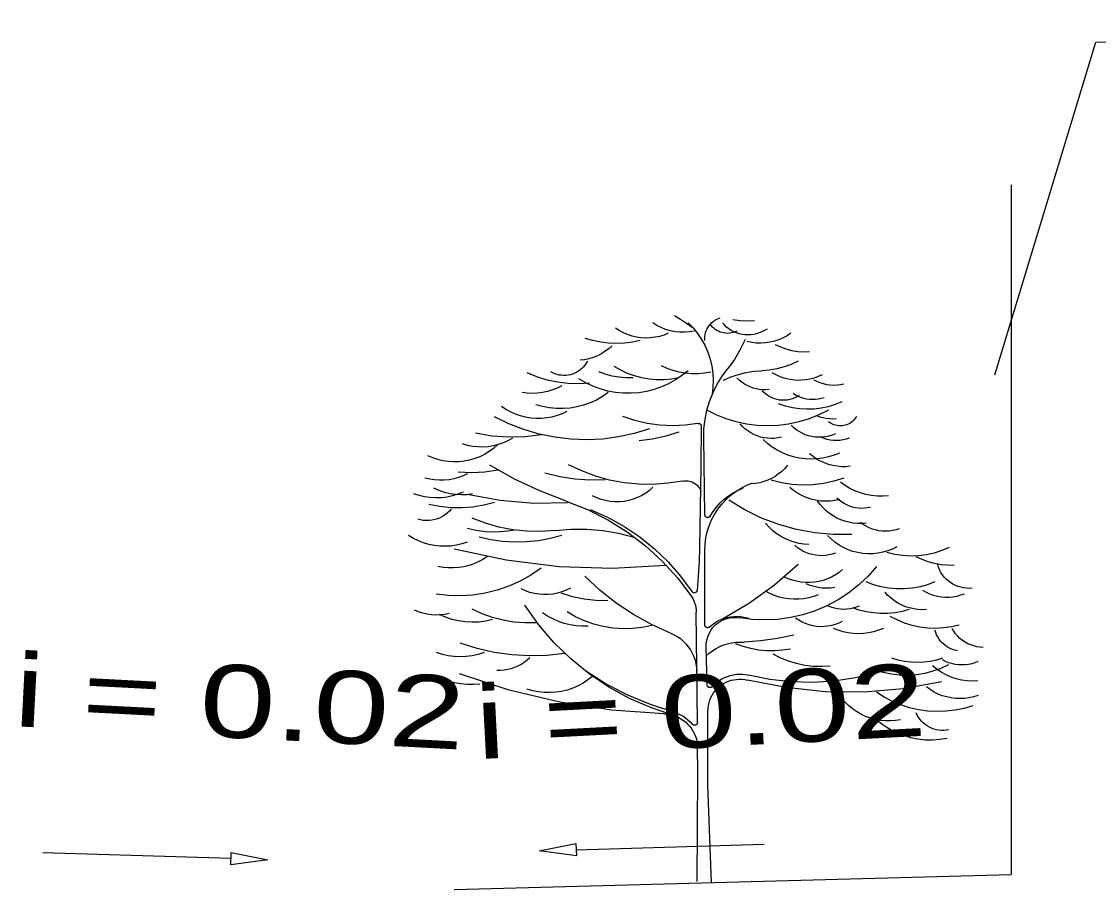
# Model space of a CAD drawing. Header units: metres. Extents: x 532950 to 537618, y 1849954 to 1853119.
# Drawn here: x 535540.6 to 535662.8, y 1850111.7 to 1850210.1 of the extents above; entities that cross this region are included whole.
import ezdxf

# ---------------------------------------------------------------- set-up
doc = ezdxf.new("R2010")
doc.units = ezdxf.units.M
doc.header["$LTSCALE"] = 3.1
for name, color, linetype, lineweight in [('1', 7, 'Continuous', 13), ('16', 7, 'Continuous', 13), ('2', 7, 'Continuous', 13), ('56', 7, 'Continuous', 13), ('57', 7, 'Continuous', 13)]:
    doc.layers.add(name, color=color, linetype=linetype, lineweight=lineweight)

msp = doc.modelspace()

# ---------------------------------------------------------------- linework, layer by layer
at = {"layer": '1'}
for p, q in [((535618.17, 1850154.03), (535618.04, 1850162.73)), ((535618.16, 1850141.53), (535618.16, 1850149.99)), ((535617.32, 1850130.45), (535617.2, 1850142.96)), ((535618.43, 1850134.72), (535618.33, 1850139.07))]:
    msp.add_line(p, q, dxfattribs=at)
for points in [[(535616.97, 1850174.89), (535616.43, 1850174.8), (535615.88, 1850174.76), (535615.33, 1850174.77), (535614.79, 1850174.83), (535614.25, 1850174.94), (535613.72, 1850175.09), (535613.21, 1850175.29), (535612.72, 1850175.54), (535612.26, 1850175.83)], [(535614.73, 1850176.66), (535615.41, 1850176.24), (535616.08, 1850175.81), (535616.74, 1850175.36)], [(535616.27, 1850175.83), (535616.83, 1850175.25), (535617.35, 1850174.62), (535617.8, 1850173.94), (535618.19, 1850173.23), (535618.52, 1850172.49), (535618.77, 1850171.72), (535618.96, 1850170.92), (535619.07, 1850170.12), (535619.11, 1850169.31), (535619.08, 1850168.49), (535618.98, 1850167.69)], [(535618.15, 1850173.83), (535618.15, 1850174.05), (535618.16, 1850174.28), (535618.2, 1850174.5), (535618.25, 1850174.72), (535618.33, 1850174.93), (535618.42, 1850175.14), (535618.53, 1850175.33), (535618.66, 1850175.52), (535618.8, 1850175.7), (535618.96, 1850175.86), (535619.13, 1850176), (535619.31, 1850176.13), (535619.51, 1850176.25), (535619.71, 1850176.34), (535619.92, 1850176.42)], [(535621.81, 1850174.89), (535621.61, 1850174.8), (535621.4, 1850174.73), (535621.19, 1850174.68), (535620.98, 1850174.65), (535620.76, 1850174.64), (535620.55, 1850174.65), (535620.33, 1850174.68), (535620.12, 1850174.73), (535619.91, 1850174.79), (535619.71, 1850174.87), (535619.52, 1850174.98), (535619.34, 1850175.09), (535619.17, 1850175.23), (535619.01, 1850175.38), (535618.87, 1850175.54), (535618.74, 1850175.71)], [(535625.23, 1850175.12), (535624.95, 1850174.95), (535624.65, 1850174.8), (535624.35, 1850174.68), (535624.03, 1850174.58), (535623.71, 1850174.51), (535623.38, 1850174.47), (535623.05, 1850174.46), (535622.72, 1850174.48), (535622.39, 1850174.52), (535622.07, 1850174.59), (535621.76, 1850174.7), (535621.45, 1850174.83), (535621.16, 1850174.98), (535620.88, 1850175.16), (535620.62, 1850175.36), (535620.38, 1850175.59), (535620.16, 1850175.83)], [(535623.81, 1850176.07), (535622.99, 1850176.03), (535622.16, 1850176.07), (535621.34, 1850176.19)], [(535614.02, 1850174.65), (535613.54, 1850174.45), (535613.03, 1850174.3), (535612.52, 1850174.19), (535611.99, 1850174.13), (535611.46, 1850174.11), (535610.94, 1850174.14), (535610.42, 1850174.21), (535609.9, 1850174.33), (535609.4, 1850174.5), (535608.92, 1850174.7), (535608.45, 1850174.95), (535608.01, 1850175.24)], [(535627.94, 1850174.65), (535627.51, 1850174.36), (535627.05, 1850174.12), (535626.57, 1850173.91), (535626.08, 1850173.75), (535625.57, 1850173.63), (535625.05, 1850173.55), (535624.54, 1850173.52), (535624.01, 1850173.54), (535623.5, 1850173.6), (535622.99, 1850173.71)], [(535607.66, 1850173.24), (535607.27, 1850172.9), (535606.86, 1850172.6), (535606.42, 1850172.33), (535605.97, 1850172.1), (535605.49, 1850171.91), (535605.01, 1850171.76), (535604.51, 1850171.65), (535604, 1850171.58)], [(535610.84, 1850173.83), (535609.95, 1850173.64), (535609.06, 1850173.52), (535608.15, 1850173.48), (535607.25, 1850173.51), (535606.35, 1850173.62), (535605.46, 1850173.81), (535604.59, 1850174.06)], [(535622.75, 1850173.94), (535622.18, 1850172.79), (535621.52, 1850171.68), (535620.76, 1850170.64)], [(535630.06, 1850172.53), (535629.39, 1850172.51), (535628.72, 1850172.56), (535628.06, 1850172.67), (535627.41, 1850172.84), (535626.78, 1850173.07), (535626.17, 1850173.35)], [(535604.83, 1850171.47), (535604.7, 1850171.24), (535604.56, 1850171.03), (535604.4, 1850170.84), (535604.22, 1850170.65), (535604.03, 1850170.49), (535603.83, 1850170.34), (535603.61, 1850170.21), (535603.38, 1850170.1), (535603.14, 1850170.01), (535602.9, 1850169.94), (535602.65, 1850169.89), (535602.4, 1850169.86), (535602.14, 1850169.86), (535601.89, 1850169.88), (535601.64, 1850169.91), (535601.39, 1850169.98), (535601.15, 1850170.06), (535600.92, 1850170.16), (535600.7, 1850170.28)], [(535615.2, 1850169.58), (535614.37, 1850169.43), (535613.53, 1850169.36), (535612.68, 1850169.36), (535611.84, 1850169.43), (535611, 1850169.58), (535610.19, 1850169.8), (535609.39, 1850170.09), (535608.62, 1850170.45), (535607.89, 1850170.88)], [(535618.83, 1850170.24), (535618.12, 1850170.12), (535617.41, 1850170.06), (535616.69, 1850170.06), (535615.98, 1850170.12), (535615.27, 1850170.23), (535614.57, 1850170.41), (535613.9, 1850170.65), (535613.24, 1850170.94)], [(535618.04, 1850162.73), (535618.07, 1850163.8), (535618.2, 1850164.86), (535618.41, 1850165.9), (535618.71, 1850166.92), (535619.1, 1850167.92), (535619.57, 1850168.87), (535620.13, 1850169.78), (535620.76, 1850170.64)], [(535628.77, 1850171.47), (535627.98, 1850171.11), (535627.17, 1850170.83), (535626.34, 1850170.61), (535625.5, 1850170.47), (535624.64, 1850170.4)], [(535605.06, 1850168.99), (535603.85, 1850168.91), (535602.64, 1850168.94), (535601.44, 1850169.08), (535600.26, 1850169.34), (535599.1, 1850169.7), (535597.99, 1850170.17)], [(535616.27, 1850170.4), (535615.57, 1850169.85), (535614.84, 1850169.35), (535614.06, 1850168.92), (535613.25, 1850168.56), (535612.41, 1850168.26), (535611.55, 1850168.05), (535610.67, 1850167.9), (535609.79, 1850167.84), (535608.9, 1850167.84), (535608.02, 1850167.93), (535607.14, 1850168.09), (535606.29, 1850168.33), (535605.45, 1850168.63), (535604.65, 1850169.01), (535603.88, 1850169.46)], [(535610.02, 1850169.58), (535609.22, 1850169.58), (535608.42, 1850169.65), (535607.64, 1850169.79), (535606.87, 1850170), (535606.12, 1850170.28)], [(535620.28, 1850169.34), (535621.11, 1850169.69), (535621.97, 1850169.98), (535622.84, 1850170.19), (535623.74, 1850170.33), (535624.64, 1850170.4)], [(535625.46, 1850168.28), (535625.1, 1850168.24), (535624.73, 1850168.24), (535624.37, 1850168.27), (535624.01, 1850168.33), (535623.65, 1850168.42), (535623.31, 1850168.55), (535622.97, 1850168.7), (535622.65, 1850168.88), (535622.35, 1850169.09), (535622.07, 1850169.32), (535621.81, 1850169.58)], [(535631.48, 1850169.93), (535631.03, 1850169.73), (535630.57, 1850169.56), (535630.09, 1850169.43), (535629.6, 1850169.35), (535629.11, 1850169.31), (535628.62, 1850169.3), (535628.13, 1850169.35), (535627.64, 1850169.43), (535627.16, 1850169.56), (535626.7, 1850169.72), (535626.25, 1850169.92), (535625.82, 1850170.17)], [(535601.92, 1850168.69), (535601.4, 1850168.43), (535600.86, 1850168.21), (535600.31, 1850168.03), (535599.74, 1850167.91), (535599.17, 1850167.84), (535598.58, 1850167.81), (535598, 1850167.83), (535597.43, 1850167.91)], [(535633.96, 1850168.87), (535633.57, 1850168.79), (535633.18, 1850168.74), (535632.79, 1850168.73), (535632.4, 1850168.75), (535632.01, 1850168.81), (535631.62, 1850168.89), (535631.25, 1850169.01), (535630.89, 1850169.16), (535630.54, 1850169.34)], [(535607.19, 1850167.91), (535606.55, 1850167.46), (535605.86, 1850167.07), (535605.15, 1850166.74), (535604.41, 1850166.47), (535603.65, 1850166.28), (535602.87, 1850166.15), (535602.09, 1850166.09), (535601.3, 1850166.1), (535600.52, 1850166.18), (535599.75, 1850166.32), (535598.99, 1850166.54)], [(535628.88, 1850167.57), (535628.63, 1850167.42), (535628.37, 1850167.3), (535628.09, 1850167.2), (535627.81, 1850167.12), (535627.53, 1850167.07), (535627.23, 1850167.05), (535626.94, 1850167.05), (535626.65, 1850167.07), (535626.36, 1850167.13), (535626.08, 1850167.21), (535625.81, 1850167.31), (535625.55, 1850167.44), (535625.3, 1850167.59), (535625.06, 1850167.76), (535624.84, 1850167.95), (535624.64, 1850168.16)], [(535631.72, 1850167.33), (535631.39, 1850167.24), (535631.06, 1850167.17), (535630.73, 1850167.13), (535630.39, 1850167.12), (535630.06, 1850167.13), (535629.72, 1850167.18), (535629.4, 1850167.25), (535629.07, 1850167.35), (535628.76, 1850167.48), (535628.46, 1850167.63), (535628.18, 1850167.81)], [(535602.51, 1850165.76), (535601.96, 1850165.5), (535601.39, 1850165.3), (535600.81, 1850165.14), (535600.22, 1850165.04), (535599.62, 1850164.98), (535599.01, 1850164.98), (535598.41, 1850165.02), (535597.82, 1850165.12), (535597.23, 1850165.27), (535596.66, 1850165.47), (535596.11, 1850165.72), (535595.59, 1850166.01), (535595.09, 1850166.34)], [(535632.19, 1850165.92), (535631.11, 1850165.38), (535630, 1850164.93), (535628.85, 1850164.58), (535627.68, 1850164.33), (535626.49, 1850164.18), (535625.29, 1850164.13), (535624.09, 1850164.18), (535622.9, 1850164.33), (535621.72, 1850164.58), (535620.58, 1850164.93), (535619.46, 1850165.38), (535618.39, 1850165.92)], [(535633.72, 1850166.86), (535632.96, 1850166.55), (535632.17, 1850166.31), (535631.37, 1850166.14), (535630.56, 1850166.04), (535629.74, 1850166.02), (535628.92, 1850166.06), (535628.1, 1850166.18), (535627.31, 1850166.37), (535626.53, 1850166.63)], [(535611.88, 1850163.8), (535610.14, 1850163.27), (535608.37, 1850162.88), (535606.57, 1850162.64), (535604.76, 1850162.56), (535602.95, 1850162.62), (535601.14, 1850162.84), (535599.37, 1850163.21), (535597.63, 1850163.72), (535595.93, 1850164.38), (535594.3, 1850165.17)], [(535617.37, 1850164.42), (535615.94, 1850164.22), (535614.5, 1850164.15), (535613.06, 1850164.21), (535611.63, 1850164.4), (535610.22, 1850164.73), (535608.85, 1850165.18)], [(535633.07, 1850164.94), (535632.69, 1850164.91), (535632.32, 1850164.92), (535631.95, 1850164.96), (535631.58, 1850165.03), (535631.23, 1850165.13), (535630.88, 1850165.26)], [(535635.37, 1850165.21), (535635.27, 1850165.05), (535635.16, 1850164.9), (535635.04, 1850164.76), (535634.91, 1850164.64), (535634.76, 1850164.52), (535634.61, 1850164.42), (535634.44, 1850164.33), (535634.27, 1850164.26), (535634.1, 1850164.2), (535633.92, 1850164.16), (535633.74, 1850164.14), (535633.55, 1850164.13), (535633.37, 1850164.13), (535633.18, 1850164.16), (535633, 1850164.2), (535632.82, 1850164.25), (535632.65, 1850164.32), (535632.49, 1850164.41), (535632.33, 1850164.51), (535632.19, 1850164.62)], [(535599.64, 1850163.1), (535597.77, 1850162.88), (535595.88, 1850162.84), (535593.99, 1850162.98), (535592.13, 1850163.29)], [(535615.2, 1850163.41), (535613.73, 1850162.95), (535612.23, 1850162.62), (535610.71, 1850162.44)], [(535617.37, 1850164.42), (535617.4, 1850164.42), (535617.43, 1850164.43), (535617.46, 1850164.42), (535617.49, 1850164.42), (535617.52, 1850164.42), (535617.54, 1850164.41), (535617.57, 1850164.4), (535617.59, 1850164.38), (535617.62, 1850164.37), (535617.64, 1850164.35), (535617.66, 1850164.33), (535617.68, 1850164.31), (535617.7, 1850164.29), (535617.71, 1850164.26), (535617.73, 1850164.24), (535617.74, 1850164.21), (535617.75, 1850164.18), (535617.75, 1850164.16), (535617.76, 1850164.13), (535617.76, 1850164.1)], [(535617.76, 1850164.1), (535617.71, 1850159.5), (535617.64, 1850154.91), (535617.57, 1850150.31)], [(535626.88, 1850162.85), (535626.49, 1850162.76), (535626.09, 1850162.71), (535625.68, 1850162.7), (535625.28, 1850162.72), (535624.88, 1850162.77), (535624.49, 1850162.86), (535624.11, 1850162.99), (535623.73, 1850163.15), (535623.38, 1850163.34), (535623.04, 1850163.56), (535622.72, 1850163.81), (535622.43, 1850164.08), (535622.16, 1850164.38)], [(535632.98, 1850163.23), (535632.62, 1850163.09), (535632.25, 1850162.97), (535631.87, 1850162.89), (535631.48, 1850162.85), (535631.09, 1850162.84), (535630.7, 1850162.86), (535630.32, 1850162.92), (535629.94, 1850163.01), (535629.57, 1850163.13), (535629.21, 1850163.29), (535628.87, 1850163.48), (535628.54, 1850163.69), (535628.24, 1850163.93), (535627.96, 1850164.2)], [(535596.33, 1850162.72), (535595.82, 1850162.43), (535595.28, 1850162.19), (535594.72, 1850162), (535594.15, 1850161.86), (535593.57, 1850161.77), (535592.98, 1850161.73), (535592.39, 1850161.74), (535591.81, 1850161.8), (535591.23, 1850161.92), (535590.66, 1850162.08)], [(535633.47, 1850161.04), (535632.85, 1850160.79), (535632.21, 1850160.6), (535631.56, 1850160.46), (535630.89, 1850160.38), (535630.22, 1850160.35), (535629.56, 1850160.38), (535628.89, 1850160.47), (535628.24, 1850160.62), (535627.6, 1850160.82), (535626.98, 1850161.07), (535626.39, 1850161.38), (535625.82, 1850161.73), (535625.29, 1850162.13), (535624.79, 1850162.58)], [(535634.55, 1850162.73), (535634.2, 1850162.61), (535633.85, 1850162.53), (535633.49, 1850162.48), (535633.12, 1850162.46), (535632.76, 1850162.47), (535632.4, 1850162.52), (535632.04, 1850162.6), (535631.7, 1850162.71), (535631.36, 1850162.85)], [(535594.63, 1850161.97), (535594.17, 1850161.58), (535593.68, 1850161.22), (535593.16, 1850160.9), (535592.61, 1850160.63), (535592.04, 1850160.41), (535591.46, 1850160.24), (535590.86, 1850160.12), (535590.26, 1850160.06), (535589.65, 1850160.04), (535589.04, 1850160.08), (535588.44, 1850160.17), (535587.85, 1850160.31), (535587.28, 1850160.5), (535586.72, 1850160.74)], [(535634.66, 1850159.54), (535634.17, 1850159.5), (535633.67, 1850159.5), (535633.18, 1850159.54), (535632.69, 1850159.63), (535632.21, 1850159.75), (535631.74, 1850159.92), (535631.29, 1850160.12), (535630.86, 1850160.37), (535630.45, 1850160.65), (535630.06, 1850160.96)], [(535602.41, 1850155.6), (535599.43, 1850156.74), (535596.55, 1850158.1), (535593.78, 1850159.67)], [(535615.62, 1850157.87), (535613.98, 1850157.61), (535612.32, 1850157.49), (535610.66, 1850157.51), (535609, 1850157.68), (535607.36, 1850157.98), (535605.76, 1850158.43), (535604.2, 1850159.01), (535602.7, 1850159.72)], [(535627.55, 1850159.66), (535627.24, 1850159.3), (535626.91, 1850158.97), (535626.54, 1850158.67), (535626.16, 1850158.4), (535625.75, 1850158.17), (535625.32, 1850157.97), (535624.88, 1850157.8), (535624.42, 1850157.68), (535623.96, 1850157.59), (535623.49, 1850157.54)], [(535591.24, 1850158.7), (535590.74, 1850158.47), (535590.22, 1850158.28), (535589.68, 1850158.13), (535589.14, 1850158.02), (535588.59, 1850157.97), (535588.04, 1850157.95), (535587.49, 1850157.99), (535586.94, 1850158.07), (535586.4, 1850158.19)], [(535594.68, 1850159.09), (535593.18, 1850158.88), (535591.67, 1850158.81), (535590.16, 1850158.89)], [(535606.84, 1850158), (535605.12, 1850157.97), (535603.4, 1850158.09), (535601.7, 1850158.36), (535600.02, 1850158.77)], [(535615.62, 1850157.87), (535615.78, 1850157.9), (535615.95, 1850157.91), (535616.11, 1850157.91), (535616.27, 1850157.89), (535616.43, 1850157.86), (535616.59, 1850157.81), (535616.74, 1850157.76), (535616.88, 1850157.68), (535617.02, 1850157.6), (535617.15, 1850157.5), (535617.28, 1850157.4), (535617.39, 1850157.28), (535617.49, 1850157.15), (535617.58, 1850157.02), (535617.66, 1850156.88), (535617.72, 1850156.73)], [(535618.16, 1850149.99), (535618.19, 1850150.7), (535618.29, 1850151.41), (535618.44, 1850152.11), (535618.66, 1850152.79), (535618.93, 1850153.45), (535619.27, 1850154.08), (535619.65, 1850154.68), (535620.09, 1850155.25), (535620.58, 1850155.77), (535621.11, 1850156.25), (535621.68, 1850156.69), (535622.29, 1850157.07), (535622.92, 1850157.39), (535623.59, 1850157.66)], [(535633.96, 1850158.19), (535632.81, 1850157.84), (535631.63, 1850157.59), (535630.44, 1850157.45), (535629.24, 1850157.41), (535628.04, 1850157.48), (535626.85, 1850157.66), (535625.68, 1850157.95)], [(535639.02, 1850156.18), (535638.37, 1850156.14), (535637.72, 1850156.15), (535637.08, 1850156.21), (535636.44, 1850156.34), (535635.82, 1850156.52), (535635.21, 1850156.75), (535634.63, 1850157.03), (535634.08, 1850157.36), (535633.55, 1850157.75)], [(535590.73, 1850156.6), (535590.13, 1850156.37), (535589.52, 1850156.18), (535588.9, 1850156.05), (535588.26, 1850155.98), (535587.63, 1850155.96), (535586.99, 1850155.99), (535586.36, 1850156.08), (535585.73, 1850156.22), (535585.13, 1850156.41)], [(535591.81, 1850156.41), (535591.17, 1850156.32), (535590.53, 1850156.3), (535589.88, 1850156.33), (535589.24, 1850156.42), (535588.62, 1850156.57), (535588.01, 1850156.78), (535587.42, 1850157.05)], [(535602.57, 1850155.39), (535598.75, 1850155.33), (535594.94, 1850155.65), (535591.17, 1850156.34)], [(535612.27, 1850157.16), (535611.87, 1850156.81), (535611.45, 1850156.5), (535611, 1850156.22), (535610.53, 1850155.99), (535610.03, 1850155.8), (535609.53, 1850155.66), (535609.01, 1850155.56), (535608.49, 1850155.51), (535607.96, 1850155.51), (535607.43, 1850155.55), (535606.91, 1850155.64), (535606.41, 1850155.78), (535605.91, 1850155.96), (535605.43, 1850156.18)], [(535618.77, 1850153.88), (535619.1, 1850154.42), (535619.48, 1850154.92), (535619.9, 1850155.38), (535620.36, 1850155.81), (535620.85, 1850156.19), (535621.38, 1850156.53), (535621.94, 1850156.82), (535622.52, 1850157.06)], [(535633.48, 1850155.77), (535632.94, 1850155.65), (535632.39, 1850155.58), (535631.84, 1850155.57), (535631.28, 1850155.6), (535630.74, 1850155.68), (535630.2, 1850155.81), (535629.67, 1850155.99), (535629.17, 1850156.22), (535628.68, 1850156.49), (535628.23, 1850156.8), (535627.8, 1850157.15)], [(535594.29, 1850155.45), (535593.08, 1850155.13), (535591.84, 1850154.92), (535590.59, 1850154.82), (535589.33, 1850154.83), (535588.08, 1850154.96), (535586.84, 1850155.2)], [(535602.41, 1850155.6), (535604.83, 1850154.65), (535607.15, 1850153.48), (535609.36, 1850152.1), (535611.43, 1850150.52), (535613.34, 1850148.76), (535615.09, 1850146.83), (535616.65, 1850144.75)], [(535634.86, 1850151.79), (535632.75, 1850151.78), (535630.66, 1850151.97), (535628.59, 1850152.35), (535626.56, 1850152.92), (535624.59, 1850153.67), (535622.7, 1850154.59), (535620.9, 1850155.68)], [(535636.48, 1850153.09), (535635.99, 1850153.05), (535635.5, 1850153.05), (535635.01, 1850153.09), (535634.53, 1850153.18), (535634.06, 1850153.31), (535633.59, 1850153.47), (535633.15, 1850153.67), (535632.72, 1850153.92), (535632.31, 1850154.19), (535631.93, 1850154.5), (535631.58, 1850154.84), (535631.26, 1850155.21), (535630.96, 1850155.6)], [(535636.97, 1850154.87), (535636.63, 1850154.81), (535636.29, 1850154.77), (535635.95, 1850154.76), (535635.6, 1850154.78), (535635.26, 1850154.83), (535634.93, 1850154.91), (535634.6, 1850155.01), (535634.28, 1850155.15), (535633.98, 1850155.31), (535633.69, 1850155.49), (535633.41, 1850155.7), (535633.16, 1850155.93)], [(535589.39, 1850154.69), (535589.17, 1850154.44), (535588.93, 1850154.22), (535588.68, 1850154.03), (535588.4, 1850153.85), (535588.11, 1850153.7), (535587.81, 1850153.58), (535587.5, 1850153.49), (535587.18, 1850153.42), (535586.86, 1850153.39), (535586.53, 1850153.38), (535586.21, 1850153.4), (535585.89, 1850153.46), (535585.57, 1850153.54)], [(535601.14, 1850152.27), (535599.55, 1850152.15), (535597.95, 1850152.17), (535596.36, 1850152.33), (535594.79, 1850152.63), (535593.26, 1850153.07), (535591.77, 1850153.64)], [(535605.14, 1850154.65), (535607.11, 1850153.77), (535608.99, 1850152.73), (535610.78, 1850151.53), (535612.46, 1850150.18), (535614.01, 1850148.68), (535615.42, 1850147.06), (535616.69, 1850145.32)], [(535618.77, 1850153.88), (535618.76, 1850153.86), (535618.74, 1850153.83), (535618.72, 1850153.81), (535618.7, 1850153.79), (535618.68, 1850153.78), (535618.66, 1850153.76), (535618.63, 1850153.75), (535618.61, 1850153.74), (535618.58, 1850153.73), (535618.55, 1850153.72), (535618.53, 1850153.72), (535618.5, 1850153.72), (535618.47, 1850153.72), (535618.44, 1850153.72), (535618.41, 1850153.73), (535618.39, 1850153.73), (535618.36, 1850153.74), (535618.33, 1850153.76), (535618.31, 1850153.77), (535618.29, 1850153.79), (535618.27, 1850153.81), (535618.25, 1850153.83), (535618.23, 1850153.85), (535618.21, 1850153.87), (535618.2, 1850153.9), (535618.19, 1850153.92), (535618.18, 1850153.95), (535618.17, 1850153.98), (535618.17, 1850154.01), (535618.17, 1850154.03)], [(535596.45, 1850152.27), (535595.4, 1850152.12), (535594.34, 1850152.07), (535593.27, 1850152.11), (535592.22, 1850152.24), (535591.18, 1850152.47)], [(535601.14, 1850152.27), (535602.95, 1850152.42), (535604.76, 1850152.41), (535606.57, 1850152.25), (535608.36, 1850151.95), (535610.12, 1850151.49)], [(535629.99, 1850150.65), (535629.42, 1850150.69), (535628.86, 1850150.78), (535628.31, 1850150.91), (535627.77, 1850151.1), (535627.25, 1850151.33), (535626.75, 1850151.6), (535626.27, 1850151.91), (535625.83, 1850152.27), (535625.42, 1850152.66), (535625.04, 1850153.09)], [(535640.22, 1850152.44), (535639.85, 1850152.32), (535639.47, 1850152.24), (535639.09, 1850152.19), (535638.7, 1850152.17), (535638.31, 1850152.18), (535637.93, 1850152.23), (535637.55, 1850152.31), (535637.18, 1850152.42), (535636.82, 1850152.56), (535636.48, 1850152.74), (535636.15, 1850152.94), (535635.83, 1850153.17)], [(535591.18, 1850150.91), (535590.58, 1850150.72), (535589.96, 1850150.58), (535589.34, 1850150.49), (535588.71, 1850150.46), (535588.08, 1850150.48), (535587.46, 1850150.56), (535586.84, 1850150.68), (535586.23, 1850150.86), (535585.65, 1850151.09), (535585.08, 1850151.36), (535584.54, 1850151.69)], [(535601.92, 1850151.69), (535600.61, 1850151.33), (535599.28, 1850151.08), (535597.93, 1850150.95), (535596.57, 1850150.92), (535595.21, 1850151), (535593.87, 1850151.19), (535592.55, 1850151.49)], [(535639.97, 1850150.41), (535639.46, 1850150.15), (535638.93, 1850149.94), (535638.37, 1850149.78), (535637.81, 1850149.67), (535637.24, 1850149.61), (535636.67, 1850149.6), (535636.09, 1850149.65), (535635.53, 1850149.74), (535634.97, 1850149.88), (535634.43, 1850150.07), (535633.91, 1850150.31), (535633.41, 1850150.6), (535632.94, 1850150.93), (535632.5, 1850151.3), (535632.1, 1850151.7)], [(535613.73, 1850148.27), (535607.69, 1850147.94), (535601.64, 1850148.14), (535595.63, 1850148.87), (535589.71, 1850150.13)], [(535617.57, 1850150.31), (535617.52, 1850148.7), (535617.42, 1850147.08), (535617.29, 1850145.47)], [(535632.99, 1850149.67), (535632.63, 1850149.56), (535632.26, 1850149.47), (535631.88, 1850149.41), (535631.5, 1850149.39), (535631.12, 1850149.4), (535630.74, 1850149.44), (535630.37, 1850149.51), (535630, 1850149.61), (535629.64, 1850149.75), (535629.3, 1850149.91), (535628.97, 1850150.1), (535628.66, 1850150.32), (535628.37, 1850150.57)], [(535645.9, 1850150.32), (535645.07, 1850149.97), (535644.2, 1850149.69), (535643.32, 1850149.49), (535642.42, 1850149.38), (535641.52, 1850149.35), (535640.61, 1850149.4), (535639.72, 1850149.54), (535638.84, 1850149.76)], [(535593.52, 1850149.34), (535593.03, 1850149.01), (535592.51, 1850148.72), (535591.96, 1850148.48), (535591.4, 1850148.28), (535590.82, 1850148.14), (535590.23, 1850148.04), (535589.64, 1850148), (535589.04, 1850148), (535588.45, 1850148.06), (535587.86, 1850148.17)], [(535646.47, 1850148.29), (535645.72, 1850148.3), (535644.98, 1850148.37), (535644.25, 1850148.5), (535643.53, 1850148.69), (535642.84, 1850148.95), (535642.17, 1850149.27)], [(535599.58, 1850147.97), (535598.42, 1850147.18), (535597.2, 1850146.5), (535595.92, 1850145.92), (535594.6, 1850145.47), (535593.24, 1850145.13), (535591.85, 1850144.92), (535590.46, 1850144.84), (535589.06, 1850144.88), (535587.67, 1850145.04)], [(535628.77, 1850148.38), (535626.09, 1850146.06), (535623.22, 1850144), (535620.17, 1850142.2)], [(535637.65, 1850148.17), (535636.69, 1850147.08), (535635.64, 1850146.09), (535634.5, 1850145.19), (535633.29, 1850144.39), (535632.01, 1850143.71), (535630.68, 1850143.14), (535629.3, 1850142.69), (535627.89, 1850142.36), (535626.45, 1850142.16), (535625.01, 1850142.09), (535623.56, 1850142.15), (535622.12, 1850142.33)], [(535633.8, 1850147.81), (535633.41, 1850147.49), (535632.99, 1850147.21), (535632.54, 1850146.96), (535632.08, 1850146.75), (535631.6, 1850146.59), (535631.1, 1850146.46), (535630.6, 1850146.38), (535630.09, 1850146.34), (535629.59, 1850146.34), (535629.08, 1850146.39), (535628.58, 1850146.48), (535628.09, 1850146.61), (535627.61, 1850146.78), (535627.15, 1850146.99)], [(535648.5, 1850145.69), (535648.18, 1850145.68), (535647.86, 1850145.69), (535647.54, 1850145.73), (535647.22, 1850145.8), (535646.92, 1850145.89), (535646.62, 1850146.01), (535646.33, 1850146.16), (535646.06, 1850146.33), (535645.8, 1850146.52), (535645.57, 1850146.73), (535645.35, 1850146.97), (535645.15, 1850147.22), (535644.97, 1850147.49), (535644.82, 1850147.77), (535644.7, 1850148.07), (535644.6, 1850148.38)], [(535614.27, 1850140.6), (535612.13, 1850141.56), (535610.07, 1850142.7), (535608.11, 1850143.99), (535606.27, 1850145.45), (535604.55, 1850147.05)], [(535632.91, 1850145.78), (535632.44, 1850145.72), (535631.97, 1850145.7), (535631.49, 1850145.72), (535631.02, 1850145.78), (535630.56, 1850145.88), (535630.11, 1850146.01), (535629.66, 1850146.18)], [(535644.29, 1850146.41), (535643.46, 1850146.1), (535642.6, 1850145.87), (535641.72, 1850145.71), (535640.83, 1850145.64), (535639.94, 1850145.64), (535639.05, 1850145.71), (535638.18, 1850145.87), (535637.32, 1850146.1), (535636.48, 1850146.41)], [(535602.92, 1850145.7), (535602.44, 1850145.47), (535601.95, 1850145.28), (535601.44, 1850145.14), (535600.92, 1850145.03), (535600.4, 1850144.98), (535599.87, 1850144.97), (535599.35, 1850145.01), (535598.83, 1850145.09), (535598.31, 1850145.22), (535597.82, 1850145.39), (535597.33, 1850145.61)], [(535607.15, 1850144.26), (535605.8, 1850144.29), (535604.46, 1850144.45), (535603.14, 1850144.73), (535601.86, 1850145.13)], [(535617.29, 1850145.47), (535617.28, 1850145.44), (535617.28, 1850145.42), (535617.27, 1850145.39), (535617.26, 1850145.36), (535617.24, 1850145.34), (535617.23, 1850145.31), (535617.21, 1850145.29), (535617.19, 1850145.27), (535617.17, 1850145.25), (535617.15, 1850145.23), (535617.12, 1850145.22), (535617.1, 1850145.21), (535617.07, 1850145.2), (535617.04, 1850145.19), (535617.01, 1850145.18), (535616.99, 1850145.18), (535616.96, 1850145.18), (535616.93, 1850145.18), (535616.9, 1850145.18), (535616.87, 1850145.19), (535616.85, 1850145.2), (535616.82, 1850145.21), (535616.8, 1850145.23), (535616.77, 1850145.24), (535616.75, 1850145.26), (535616.73, 1850145.28), (535616.71, 1850145.3), (535616.69, 1850145.32)], [(535631.04, 1850144.96), (535630.51, 1850144.77), (535629.97, 1850144.61), (535629.41, 1850144.51), (535628.84, 1850144.45), (535628.28, 1850144.44), (535627.71, 1850144.48), (535627.15, 1850144.56), (535626.6, 1850144.7), (535626.06, 1850144.88), (535625.54, 1850145.1), (535625.04, 1850145.37)], [(535643.31, 1850143.28), (535642.84, 1850143.26), (535642.36, 1850143.29), (535641.88, 1850143.35), (535641.41, 1850143.46), (535640.96, 1850143.6), (535640.51, 1850143.79), (535640.09, 1850144.01), (535639.69, 1850144.27), (535639.31, 1850144.56), (535638.95, 1850144.88), (535638.63, 1850145.24)], [(535647.61, 1850145.04), (535647.19, 1850144.89), (535646.76, 1850144.77), (535646.33, 1850144.7), (535645.89, 1850144.66), (535645.44, 1850144.66), (535645, 1850144.69), (535644.56, 1850144.77), (535644.13, 1850144.88), (535643.71, 1850145.03), (535643.31, 1850145.21), (535642.92, 1850145.43)], [(535614.65, 1850131.26), (535612.1, 1850132.1), (535609.63, 1850133.17), (535607.27, 1850134.46), (535605.03, 1850135.96), (535602.95, 1850137.66), (535601.02, 1850139.54), (535599.27, 1850141.58), (535597.72, 1850143.78)], [(535616.65, 1850144.75), (535616.79, 1850144.52), (535616.91, 1850144.27), (535617.01, 1850144.02), (535617.09, 1850143.77), (535617.15, 1850143.5), (535617.19, 1850143.23), (535617.2, 1850142.96)], [(535589.15, 1850142.82), (535588.66, 1850142.72), (535588.16, 1850142.67), (535587.65, 1850142.65), (535587.15, 1850142.68), (535586.65, 1850142.75), (535586.16, 1850142.86), (535585.68, 1850143.01), (535585.21, 1850143.2)], [(535594.06, 1850142.14), (535593.3, 1850141.97), (535592.53, 1850141.86), (535591.75, 1850141.83), (535590.98, 1850141.87), (535590.21, 1850141.98), (535589.45, 1850142.16), (535588.71, 1850142.41), (535588, 1850142.72)], [(535598.97, 1850141.76), (535597.73, 1850141.75), (535596.49, 1850141.86), (535595.26, 1850142.07), (535594.06, 1850142.38), (535592.89, 1850142.79), (535591.75, 1850143.3)], [(535604.94, 1850141.37), (535604.25, 1850141.37), (535603.56, 1850141.42), (535602.88, 1850141.54), (535602.21, 1850141.71), (535601.56, 1850141.93), (535600.92, 1850142.21), (535600.32, 1850142.53), (535599.74, 1850142.91)], [(535612.15, 1850141.47), (535611.06, 1850141.25), (535609.96, 1850141.12), (535608.84, 1850141.1), (535607.74, 1850141.18), (535606.64, 1850141.35), (535605.56, 1850141.63), (535604.51, 1850142), (535603.5, 1850142.46), (535602.53, 1850143.01)], [(535618.71, 1850141.3), (535619, 1850141.55), (535619.3, 1850141.78), (535619.63, 1850141.98), (535619.98, 1850142.15), (535620.33, 1850142.28), (535620.7, 1850142.39), (535621.08, 1850142.46), (535621.46, 1850142.5), (535621.84, 1850142.51), (535622.22, 1850142.48), (535622.6, 1850142.42), (535622.97, 1850142.33), (535623.33, 1850142.2)], [(535635.7, 1850143.67), (535635.36, 1850143.53), (535635.02, 1850143.43), (535634.66, 1850143.35), (535634.3, 1850143.3), (535633.94, 1850143.28), (535633.58, 1850143.3), (535633.22, 1850143.35), (535632.87, 1850143.43), (535632.52, 1850143.53), (535632.18, 1850143.67)], [(535641.36, 1850143.28), (535640.57, 1850143.07), (535639.76, 1850142.92), (535638.94, 1850142.84), (535638.12, 1850142.83), (535637.3, 1850142.89), (535636.49, 1850143.02), (535635.7, 1850143.21), (535634.92, 1850143.48)], [(535618.71, 1850141.3), (535618.69, 1850141.28), (535618.66, 1850141.26), (535618.64, 1850141.25), (535618.62, 1850141.24), (535618.59, 1850141.23), (535618.56, 1850141.22), (535618.54, 1850141.21), (535618.51, 1850141.21), (535618.48, 1850141.21), (535618.45, 1850141.21), (535618.42, 1850141.21), (535618.4, 1850141.22), (535618.37, 1850141.23), (535618.34, 1850141.24), (535618.32, 1850141.25), (535618.3, 1850141.27), (535618.27, 1850141.29), (535618.25, 1850141.3), (535618.23, 1850141.33), (535618.22, 1850141.35), (535618.2, 1850141.37), (535618.19, 1850141.4), (535618.18, 1850141.42), (535618.17, 1850141.45), (535618.17, 1850141.48), (535618.16, 1850141.5), (535618.16, 1850141.53)], [(535618.33, 1850139.07), (535618.33, 1850139.35), (535618.37, 1850139.64), (535618.42, 1850139.92), (535618.5, 1850140.19), (535618.61, 1850140.46), (535618.73, 1850140.71), (535618.88, 1850140.96), (535619.05, 1850141.19), (535619.24, 1850141.4), (535619.45, 1850141.6), (535619.68, 1850141.77), (535619.92, 1850141.93), (535620.17, 1850142.06), (535620.43, 1850142.18), (535620.7, 1850142.26), (535620.98, 1850142.33), (535621.26, 1850142.37), (535621.55, 1850142.38), (535621.84, 1850142.37), (535622.12, 1850142.33)], [(535633.75, 1850141.91), (535633.36, 1850141.73), (535632.96, 1850141.58), (535632.55, 1850141.46), (535632.12, 1850141.38), (535631.7, 1850141.34), (535631.27, 1850141.33), (535630.84, 1850141.36), (535630.42, 1850141.43), (535630, 1850141.54), (535629.6, 1850141.68), (535629.2, 1850141.85), (535628.83, 1850142.06), (535628.47, 1850142.31)], [(535647.02, 1850141.52), (535646.15, 1850141.32), (535645.26, 1850141.19), (535644.36, 1850141.14), (535643.47, 1850141.17), (535642.58, 1850141.29), (535641.7, 1850141.48), (535640.84, 1850141.74), (535640.01, 1850142.09), (535639.21, 1850142.5)], [(535614.27, 1850140.6), (535614.66, 1850140.42), (535615.03, 1850140.21), (535615.39, 1850139.97), (535615.71, 1850139.69), (535616.02, 1850139.39), (535616.29, 1850139.06), (535616.53, 1850138.71), (535616.74, 1850138.33), (535616.92, 1850137.94), (535617.06, 1850137.54), (535617.16, 1850137.12), (535617.23, 1850136.7), (535617.25, 1850136.27)], [(535628.28, 1850140.35), (535626.41, 1850139.98), (535624.52, 1850139.71), (535622.62, 1850139.57)], [(535638.43, 1850141.13), (535637.89, 1850140.92), (535637.33, 1850140.75), (535636.76, 1850140.63), (535636.18, 1850140.55), (535635.6, 1850140.53), (535635.02, 1850140.55), (535634.44, 1850140.63), (535633.87, 1850140.75), (535633.31, 1850140.92), (535632.77, 1850141.13)], [(535646.83, 1850138.59), (535646.56, 1850138.65), (535646.29, 1850138.74), (535646.03, 1850138.85), (535645.78, 1850138.98), (535645.55, 1850139.13), (535645.32, 1850139.3), (535645.12, 1850139.49), (535644.93, 1850139.7), (535644.76, 1850139.92), (535644.61, 1850140.16), (535644.48, 1850140.41), (535644.37, 1850140.67), (535644.29, 1850140.94)], [(535649.76, 1850138.98), (535649.4, 1850139), (535649.04, 1850139.05), (535648.69, 1850139.14), (535648.35, 1850139.25), (535648.02, 1850139.4), (535647.7, 1850139.57), (535647.4, 1850139.77), (535647.13, 1850140), (535646.87, 1850140.25), (535646.63, 1850140.53), (535646.42, 1850140.82), (535646.24, 1850141.13)], [(535602.24, 1850138.29), (535600.25, 1850138.07), (535598.25, 1850138.01), (535596.25, 1850138.13), (535594.27, 1850138.4), (535592.31, 1850138.84), (535590.41, 1850139.45)], [(535618.32, 1850138.01), (535618.67, 1850138.32), (535619.05, 1850138.6), (535619.45, 1850138.85), (535619.87, 1850139.07), (535620.3, 1850139.25), (535620.75, 1850139.39), (535621.21, 1850139.5), (535621.68, 1850139.56), (535622.15, 1850139.58), (535622.62, 1850139.57)], [(535627.89, 1850138.79), (535626.99, 1850138.65), (535626.08, 1850138.58), (535625.18, 1850138.59), (535624.27, 1850138.68), (535623.38, 1850138.84), (535622.5, 1850139.07), (535621.64, 1850139.37)], [(535593.1, 1850138.39), (535592.45, 1850138.17), (535591.77, 1850138.02), (535591.09, 1850137.93), (535590.41, 1850137.9), (535589.72, 1850137.93), (535589.04, 1850138.02), (535588.37, 1850138.17), (535587.71, 1850138.39)], [(535598.3, 1850137.81), (535597.99, 1850137.53), (535597.66, 1850137.28), (535597.32, 1850137.05), (535596.95, 1850136.85), (535596.57, 1850136.69), (535596.18, 1850136.56), (535595.78, 1850136.46), (535595.37, 1850136.39), (535594.96, 1850136.36), (535594.54, 1850136.36)], [(535632.38, 1850136.83), (535631.43, 1850136.79), (535630.47, 1850136.82), (535629.52, 1850136.94), (535628.59, 1850137.14), (535627.68, 1850137.42), (535626.79, 1850137.77), (535625.94, 1850138.2)], [(535645.15, 1850137.75), (535644.45, 1850137.54), (535643.73, 1850137.39), (535643.01, 1850137.3), (535642.28, 1850137.27), (535641.55, 1850137.3), (535640.82, 1850137.39), (535640.11, 1850137.54), (535639.4, 1850137.75)], [(535639.98, 1850136.89), (535637.66, 1850136.11), (535635.28, 1850135.53), (535632.86, 1850135.16), (535630.42, 1850135.01), (535627.98, 1850135.06), (535625.54, 1850135.33), (535623.14, 1850135.82)], [(535645.82, 1850136.99), (535644.96, 1850136.58), (535644.06, 1850136.26), (535643.13, 1850136.02), (535642.19, 1850135.87), (535641.24, 1850135.81), (535640.28, 1850135.83), (535639.34, 1850135.94), (535638.4, 1850136.13), (535637.49, 1850136.41)], [(535649.17, 1850135.17), (535648.55, 1850135.14), (535647.93, 1850135.17), (535647.31, 1850135.26), (535646.71, 1850135.41), (535646.12, 1850135.6), (535645.55, 1850135.85), (535645, 1850136.15), (535644.49, 1850136.5), (535644, 1850136.89)], [(535649.17, 1850137.37), (535648.82, 1850137.23), (535648.46, 1850137.12), (535648.09, 1850137.04), (535647.71, 1850136.99), (535647.33, 1850136.98), (535646.95, 1850136.99), (535646.57, 1850137.04), (535646.2, 1850137.13), (535645.84, 1850137.24), (535645.49, 1850137.39), (535645.15, 1850137.56)], [(535592.62, 1850134.82), (535591.9, 1850134.76), (535591.18, 1850134.76), (535590.46, 1850134.83), (535589.75, 1850134.96), (535589.06, 1850135.15), (535588.38, 1850135.4)], [(535613.5, 1850131.45), (535607.58, 1850131.85), (535601.71, 1850132.74), (535595.94, 1850134.12), (535590.31, 1850135.98)], [(535605.42, 1850135.69), (535604.9, 1850135.28), (535604.35, 1850134.92), (535603.77, 1850134.6), (535603.17, 1850134.34), (535602.55, 1850134.13), (535601.91, 1850133.98), (535601.25, 1850133.88), (535600.6, 1850133.84), (535599.94, 1850133.85), (535599.28, 1850133.93), (535598.64, 1850134.06), (535598.01, 1850134.25)], [(535614.66, 1850131.64), (535612.01, 1850132.48), (535609.44, 1850133.54), (535606.98, 1850134.82), (535604.63, 1850136.3)], [(535618.52, 1850131.75), (535618.53, 1850132.06), (535618.57, 1850132.37), (535618.64, 1850132.68), (535618.73, 1850132.98), (535618.85, 1850133.27), (535618.99, 1850133.54), (535619.16, 1850133.81), (535619.35, 1850134.06), (535619.56, 1850134.29), (535619.79, 1850134.5), (535620.03, 1850134.7), (535620.29, 1850134.87), (535620.57, 1850135.02), (535620.86, 1850135.14), (535621.15, 1850135.24), (535621.46, 1850135.31), (535621.77, 1850135.35), (535622.08, 1850135.37), (535622.39, 1850135.37), (535622.7, 1850135.33), (535623.01, 1850135.27)], [(535619, 1850134.52), (535619.24, 1850134.77), (535619.5, 1850135), (535619.79, 1850135.21), (535620.08, 1850135.4), (535620.4, 1850135.56), (535620.72, 1850135.69), (535621.06, 1850135.8), (535621.4, 1850135.87), (535621.75, 1850135.92), (535622.1, 1850135.94), (535622.45, 1850135.93), (535622.8, 1850135.89), (535623.14, 1850135.82)], [(535645.08, 1850135.07), (535640.69, 1850134.29), (535636.26, 1850133.91), (535631.81, 1850133.95), (535627.38, 1850134.41), (535623.01, 1850135.27)], [(535619, 1850134.52), (535618.98, 1850134.5), (535618.96, 1850134.48), (535618.93, 1850134.46), (535618.91, 1850134.45), (535618.88, 1850134.43), (535618.86, 1850134.42), (535618.83, 1850134.42), (535618.8, 1850134.41), (535618.77, 1850134.41), (535618.74, 1850134.41), (535618.71, 1850134.41), (535618.69, 1850134.42), (535618.66, 1850134.42), (535618.63, 1850134.43), (535618.6, 1850134.44), (535618.58, 1850134.46), (535618.56, 1850134.48), (535618.53, 1850134.49), (535618.51, 1850134.51), (535618.5, 1850134.54), (535618.48, 1850134.56), (535618.47, 1850134.59), (535618.45, 1850134.61), (535618.44, 1850134.64), (535618.44, 1850134.67), (535618.43, 1850134.69), (535618.43, 1850134.72)], [(535649.18, 1850133.51), (535648.68, 1850133.36), (535648.18, 1850133.25), (535647.67, 1850133.18), (535647.15, 1850133.16), (535646.63, 1850133.18), (535646.12, 1850133.24), (535645.62, 1850133.35), (535645.12, 1850133.49), (535644.64, 1850133.68), (535644.18, 1850133.91), (535643.74, 1850134.18), (535643.32, 1850134.49)], [(535640.39, 1850130.77), (535639.82, 1850130.68), (535639.24, 1850130.63), (535638.66, 1850130.63), (535638.09, 1850130.69), (535637.52, 1850130.79), (535636.96, 1850130.94), (535636.42, 1850131.14), (535635.89, 1850131.39), (535635.39, 1850131.68), (535634.92, 1850132.01), (535634.47, 1850132.38), (535634.06, 1850132.79), (535633.69, 1850133.23), (535633.36, 1850133.71)], [(535648.59, 1850132.34), (535647.59, 1850132.04), (535646.57, 1850131.84), (535645.53, 1850131.72), (535644.49, 1850131.69), (535643.45, 1850131.74), (535642.42, 1850131.89), (535641.41, 1850132.13), (535640.41, 1850132.45), (535639.45, 1850132.85), (535638.53, 1850133.34), (535637.66, 1850133.9)], [(535614.66, 1850131.64), (535615, 1850131.52), (535615.34, 1850131.37), (535615.65, 1850131.2), (535615.96, 1850130.99), (535616.24, 1850130.77), (535616.51, 1850130.52), (535616.75, 1850130.24)], [(535618.91, 1850112.29), (535618.52, 1850123.35), (535618.52, 1850131.75)], [(535645.86, 1850129.6), (535645.58, 1850129.56), (535645.29, 1850129.53), (535645.01, 1850129.54), (535644.73, 1850129.57), (535644.45, 1850129.62), (535644.17, 1850129.69), (535643.91, 1850129.79), (535643.65, 1850129.91), (535643.41, 1850130.06), (535643.17, 1850130.22), (535642.96, 1850130.4), (535642.76, 1850130.6), (535642.57, 1850130.82), (535642.41, 1850131.05), (535642.27, 1850131.3), (535642.15, 1850131.56)], [(535613.5, 1850131.45), (535613.84, 1850131.43), (535614.18, 1850131.38), (535614.51, 1850131.3), (535614.84, 1850131.19), (535615.15, 1850131.05), (535615.45, 1850130.88), (535615.74, 1850130.69), (535616, 1850130.48), (535616.25, 1850130.24), (535616.48, 1850129.99), (535616.68, 1850129.71), (535616.86, 1850129.42), (535617.01, 1850129.12), (535617.14, 1850128.8), (535617.24, 1850128.47), (535617.31, 1850128.13), (535617.35, 1850127.79)], [(535617.32, 1850130.45), (535617.32, 1850130.42), (535617.32, 1850130.4), (535617.31, 1850130.37), (535617.31, 1850130.34), (535617.3, 1850130.31), (535617.28, 1850130.29), (535617.27, 1850130.27), (535617.25, 1850130.24), (535617.23, 1850130.22), (535617.21, 1850130.2), (535617.19, 1850130.19), (535617.16, 1850130.17), (535617.14, 1850130.16), (535617.11, 1850130.15), (535617.08, 1850130.14), (535617.06, 1850130.13), (535617.03, 1850130.13), (535617, 1850130.13), (535616.97, 1850130.13), (535616.94, 1850130.13), (535616.92, 1850130.14), (535616.89, 1850130.15), (535616.86, 1850130.16), (535616.84, 1850130.17), (535616.81, 1850130.19), (535616.79, 1850130.2), (535616.77, 1850130.22), (535616.75, 1850130.24)], [(535645.66, 1850128.62), (535644.84, 1850128.5), (535644.01, 1850128.44), (535643.18, 1850128.46), (535642.35, 1850128.56), (535641.54, 1850128.72), (535640.74, 1850128.96), (535639.97, 1850129.27), (535639.22, 1850129.64), (535638.52, 1850130.08), (535637.85, 1850130.58)], [(535617.29, 1850112.39), (535617.38, 1850124.64), (535617.35, 1850127.79)]]:
    msp.add_lwpolyline(points, dxfattribs=at)
at = {"layer": '16'}
for p, q in [((535564.37, 1850115), (535543.03, 1850115.64)), ((535603.56, 1850116), (535624.9, 1850116.64))]:
    msp.add_line(p, q, dxfattribs=at)
msp.add_lwpolyline([(535651.07, 1850169.94), (535662.55, 1850207.7), (535736.04, 1850210.05)], dxfattribs=at)
for points in [[(535564.39, 1850115.69), (535568.56, 1850114.87), (535564.35, 1850114.3)], [(535603.58, 1850115.3), (535599.37, 1850115.87), (535603.54, 1850116.69)]]:
    msp.add_lwpolyline(points, close=True, dxfattribs=at)
at = {"layer": '2'}
msp.add_line((535652.93, 1850191.52), (535652.93, 1850113.18), dxfattribs=at)
at = {"layer": '56'}
msp.add_lwpolyline([(535589.71, 1850111.49), (535652.93, 1850113.18)], dxfattribs=at)
at = {"layer": '57'}
msp.add_lwpolyline([(535589.71, 1850111.49), (535652.93, 1850113.18)], dxfattribs=at)

# ---------------------------------------------------------------- texts
at = {"layer": '16', "width": 1.4}
for rotation, p in [(357, (535539.57, 1850130.04)), (3, (535592.3, 1850126.28))]:
    msp.add_text('i = 0.02', height=8.272, rotation=rotation, dxfattribs=at).set_placement(p)

doc.saveas('drawing.dxf')
